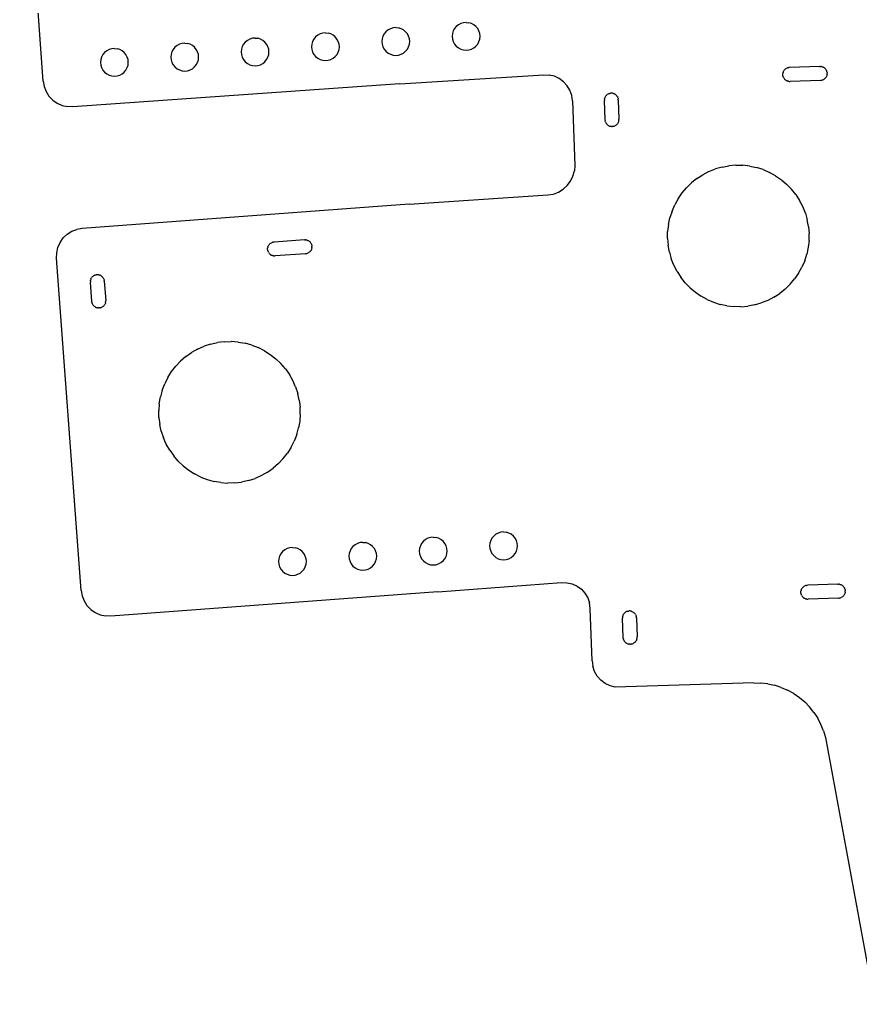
# Model space of a CAD drawing. Extents: x -45 to 62, y -37 to 20.
# Drawn here: x -44.55 to -14.31, y -36.22 to -0.34 of the extents above; entities that cross this region are included whole.
import ezdxf

# ---------------------------------------------------------------- set-up
doc = ezdxf.new("R2010")
doc.units = 0

msp = doc.modelspace()

# ---------------------------------------------------------------- linework, layer by layer
for p, q in [((-43.718, -2.54, 0), (-44.555, 9.431, 0)), ((-31.3, -0.701, 0), (-31.376, -0.764, 0)), ((-31.214, -0.655, 0), (-31.3, -0.701, 0)), ((-31.12, -0.627, 0), (-31.214, -0.655, 0)), ((-31.022, -0.617, 0), (-31.12, -0.627, 0)), ((-31.022, -0.617, 0), (-30.925, -0.627, 0)), ((-30.831, -0.655, 0), (-30.925, -0.627, 0)), ((-30.744, -0.701, 0), (-30.831, -0.655, 0)), ((-30.669, -0.764, 0), (-30.744, -0.701, 0)), ((-28.905, -0.652, 0), (-28.951, -0.738, 0)), ((-28.843, -0.576, 0), (-28.905, -0.652, 0)), ((-28.767, -0.514, 0), (-28.843, -0.576, 0)), ((-28.68, -0.468, 0), (-28.767, -0.514, 0)), ((-28.587, -0.439, 0), (-28.68, -0.468, 0)), ((-28.489, -0.43, 0), (-28.587, -0.439, 0)), ((-28.489, -0.43, 0), (-28.392, -0.439, 0)), ((-28.298, -0.468, 0), (-28.392, -0.439, 0)), ((-28.211, -0.514, 0), (-28.298, -0.468, 0)), ((-28.136, -0.576, 0), (-28.211, -0.514, 0)), ((-28.073, -0.652, 0), (-28.136, -0.576, 0)), ((-28.027, -0.738, 0), (-28.073, -0.652, 0)), ((-36.28, -1.031, 0), (-36.366, -1.077, 0)), ((-36.186, -1.002, 0), (-36.28, -1.031, 0)), ((-36.088, -0.992, 0), (-36.186, -1.002, 0)), ((-36.088, -0.992, 0), (-35.991, -1.002, 0)), ((-35.897, -1.031, 0), (-35.991, -1.002, 0)), ((-35.811, -1.077, 0), (-35.897, -1.031, 0)), ((-33.971, -1.027, 0), (-34.017, -1.113, 0)), ((-33.909, -0.951, 0), (-33.971, -1.027, 0)), ((-33.833, -0.889, 0), (-33.909, -0.951, 0)), ((-33.747, -0.843, 0), (-33.833, -0.889, 0)), ((-33.653, -0.814, 0), (-33.747, -0.843, 0)), ((-33.555, -0.805, 0), (-33.653, -0.814, 0)), ((-33.555, -0.805, 0), (-33.458, -0.814, 0)), ((-33.364, -0.843, 0), (-33.458, -0.814, 0)), ((-33.277, -0.889, 0), (-33.364, -0.843, 0)), ((-33.202, -0.951, 0), (-33.277, -0.889, 0)), ((-33.14, -1.027, 0), (-33.202, -0.951, 0)), ((-33.093, -1.113, 0), (-33.14, -1.027, 0)), ((-31.513, -1.02, 0), (-31.522, -1.117, 0)), ((-31.484, -0.926, 0), (-31.513, -1.02, 0)), ((-31.438, -0.839, 0), (-31.484, -0.926, 0)), ((-31.376, -0.764, 0), (-31.438, -0.839, 0)), ((-30.606, -0.839, 0), (-30.669, -0.764, 0)), ((-30.56, -0.926, 0), (-30.606, -0.839, 0)), ((-30.532, -1.02, 0), (-30.56, -0.926, 0)), ((-30.522, -1.117, 0), (-30.532, -1.02, 0)), ((-28.98, -0.832, 0), (-28.989, -0.93, 0)), ((-28.989, -0.93, 0), (-28.98, -1.027, 0)), ((-28.951, -0.738, 0), (-28.98, -0.832, 0)), ((-28.98, -1.027, 0), (-28.951, -1.121, 0)), ((-27.999, -0.832, 0), (-28.027, -0.738, 0)), ((-28.027, -1.121, 0), (-27.999, -1.027, 0)), ((-27.989, -0.929, 0), (-27.999, -0.832, 0)), ((-27.999, -1.027, 0), (-27.989, -0.929, 0)), ((-41.346, -1.406, 0), (-41.432, -1.452, 0)), ((-41.252, -1.377, 0), (-41.346, -1.406, 0)), ((-41.154, -1.368, 0), (-41.252, -1.377, 0)), ((-41.154, -1.368, 0), (-41.057, -1.377, 0)), ((-40.963, -1.406, 0), (-41.057, -1.377, 0)), ((-40.877, -1.452, 0), (-40.963, -1.406, 0)), ((-39.037, -1.402, 0), (-39.083, -1.489, 0)), ((-38.975, -1.327, 0), (-39.037, -1.402, 0)), ((-38.899, -1.264, 0), (-38.975, -1.327, 0)), ((-38.813, -1.218, 0), (-38.899, -1.264, 0)), ((-38.719, -1.19, 0), (-38.813, -1.218, 0)), ((-38.621, -1.18, 0), (-38.719, -1.19, 0)), ((-38.621, -1.18, 0), (-38.524, -1.19, 0)), ((-38.43, -1.218, 0), (-38.524, -1.19, 0)), ((-38.344, -1.264, 0), (-38.43, -1.218, 0)), ((-38.268, -1.327, 0), (-38.344, -1.264, 0)), ((-38.206, -1.402, 0), (-38.268, -1.327, 0)), ((-38.159, -1.489, 0), (-38.206, -1.402, 0)), ((-36.579, -1.395, 0), (-36.588, -1.492, 0)), ((-36.55, -1.301, 0), (-36.579, -1.395, 0)), ((-36.504, -1.215, 0), (-36.55, -1.301, 0)), ((-36.442, -1.139, 0), (-36.504, -1.215, 0)), ((-36.366, -1.077, 0), (-36.442, -1.139, 0)), ((-35.735, -1.139, 0), (-35.811, -1.077, 0)), ((-35.673, -1.215, 0), (-35.735, -1.139, 0)), ((-35.626, -1.301, 0), (-35.673, -1.215, 0)), ((-35.598, -1.395, 0), (-35.626, -1.301, 0)), ((-35.588, -1.492, 0), (-35.598, -1.395, 0)), ((-34.046, -1.207, 0), (-34.055, -1.305, 0)), ((-34.055, -1.305, 0), (-34.046, -1.402, 0)), ((-34.017, -1.113, 0), (-34.046, -1.207, 0)), ((-34.046, -1.402, 0), (-34.017, -1.496, 0)), ((-33.065, -1.207, 0), (-33.093, -1.113, 0)), ((-33.093, -1.496, 0), (-33.065, -1.402, 0)), ((-33.055, -1.305, 0), (-33.065, -1.207, 0)), ((-33.065, -1.402, 0), (-33.055, -1.305, 0)), ((-31.522, -1.117, 0), (-31.513, -1.215, 0)), ((-31.513, -1.215, 0), (-31.484, -1.309, 0)), ((-31.484, -1.309, 0), (-31.438, -1.395, 0)), ((-31.438, -1.395, 0), (-31.376, -1.471, 0)), ((-30.669, -1.471, 0), (-30.606, -1.395, 0)), ((-30.606, -1.395, 0), (-30.56, -1.308, 0)), ((-30.56, -1.308, 0), (-30.532, -1.215, 0)), ((-30.532, -1.215, 0), (-30.522, -1.117, 0)), ((-28.951, -1.121, 0), (-28.905, -1.207, 0)), ((-28.905, -1.207, 0), (-28.843, -1.283, 0)), ((-28.843, -1.283, 0), (-28.767, -1.345, 0)), ((-28.767, -1.345, 0), (-28.68, -1.391, 0)), ((-28.68, -1.391, 0), (-28.587, -1.42, 0)), ((-28.587, -1.42, 0), (-28.489, -1.43, 0)), ((-28.489, -1.43, 0), (-28.392, -1.42, 0)), ((-28.392, -1.42, 0), (-28.298, -1.391, 0)), ((-28.298, -1.391, 0), (-28.211, -1.345, 0)), ((-28.211, -1.345, 0), (-28.136, -1.283, 0)), ((-28.136, -1.283, 0), (-28.073, -1.207, 0)), ((-28.073, -1.207, 0), (-28.027, -1.121, 0)), ((-41.645, -1.77, 0), (-41.654, -1.868, 0)), ((-41.616, -1.676, 0), (-41.645, -1.77, 0)), ((-41.57, -1.59, 0), (-41.616, -1.676, 0)), ((-41.508, -1.514, 0), (-41.57, -1.59, 0)), ((-41.432, -1.452, 0), (-41.508, -1.514, 0)), ((-40.801, -1.514, 0), (-40.877, -1.452, 0)), ((-40.739, -1.59, 0), (-40.801, -1.514, 0)), ((-40.692, -1.676, 0), (-40.739, -1.59, 0)), ((-40.664, -1.77, 0), (-40.692, -1.676, 0)), ((-40.654, -1.868, 0), (-40.664, -1.77, 0)), ((-39.112, -1.583, 0), (-39.121, -1.68, 0)), ((-39.121, -1.68, 0), (-39.112, -1.778, 0)), ((-39.083, -1.489, 0), (-39.112, -1.583, 0)), ((-39.112, -1.778, 0), (-39.083, -1.871, 0)), ((-38.131, -1.583, 0), (-38.159, -1.489, 0)), ((-38.159, -1.871, 0), (-38.131, -1.778, 0)), ((-38.121, -1.68, 0), (-38.131, -1.583, 0)), ((-38.131, -1.778, 0), (-38.121, -1.68, 0)), ((-36.588, -1.492, 0), (-36.579, -1.59, 0)), ((-36.579, -1.59, 0), (-36.55, -1.684, 0)), ((-36.55, -1.684, 0), (-36.504, -1.77, 0)), ((-36.504, -1.77, 0), (-36.442, -1.846, 0)), ((-35.735, -1.846, 0), (-35.673, -1.77, 0)), ((-35.673, -1.77, 0), (-35.626, -1.684, 0)), ((-35.626, -1.684, 0), (-35.598, -1.59, 0)), ((-35.598, -1.59, 0), (-35.588, -1.492, 0)), ((-34.017, -1.496, 0), (-33.971, -1.583, 0)), ((-33.971, -1.583, 0), (-33.909, -1.658, 0)), ((-33.909, -1.658, 0), (-33.833, -1.721, 0)), ((-33.833, -1.721, 0), (-33.747, -1.767, 0)), ((-33.747, -1.767, 0), (-33.653, -1.795, 0)), ((-33.458, -1.795, 0), (-33.364, -1.767, 0)), ((-33.364, -1.767, 0), (-33.277, -1.721, 0)), ((-33.277, -1.721, 0), (-33.202, -1.658, 0)), ((-33.202, -1.658, 0), (-33.139, -1.583, 0)), ((-33.139, -1.583, 0), (-33.093, -1.496, 0)), ((-31.376, -1.471, 0), (-31.3, -1.533, 0)), ((-31.3, -1.533, 0), (-31.214, -1.579, 0)), ((-31.214, -1.579, 0), (-31.12, -1.608, 0)), ((-31.12, -1.608, 0), (-31.022, -1.617, 0)), ((-31.022, -1.617, 0), (-30.925, -1.608, 0)), ((-30.925, -1.608, 0), (-30.831, -1.579, 0)), ((-30.831, -1.579, 0), (-30.744, -1.533, 0)), ((-30.744, -1.533, 0), (-30.669, -1.471, 0)), ((-41.654, -1.868, 0), (-41.645, -1.965, 0)), ((-41.645, -1.965, 0), (-41.616, -2.059, 0)), ((-41.616, -2.059, 0), (-41.57, -2.146, 0)), ((-41.57, -2.146, 0), (-41.508, -2.221, 0)), ((-40.801, -2.221, 0), (-40.739, -2.146, 0)), ((-40.739, -2.146, 0), (-40.692, -2.059, 0)), ((-40.692, -2.059, 0), (-40.664, -1.965, 0)), ((-40.664, -1.965, 0), (-40.654, -1.868, 0)), ((-39.083, -1.871, 0), (-39.037, -1.958, 0)), ((-39.037, -1.958, 0), (-38.975, -2.034, 0)), ((-38.975, -2.034, 0), (-38.899, -2.096, 0)), ((-38.899, -2.096, 0), (-38.813, -2.142, 0)), ((-38.813, -2.142, 0), (-38.719, -2.171, 0)), ((-38.524, -2.171, 0), (-38.43, -2.142, 0)), ((-38.43, -2.142, 0), (-38.344, -2.096, 0)), ((-38.344, -2.096, 0), (-38.268, -2.034, 0)), ((-38.268, -2.034, 0), (-38.206, -1.958, 0)), ((-38.206, -1.958, 0), (-38.159, -1.871, 0)), ((-36.442, -1.846, 0), (-36.366, -1.908, 0)), ((-36.366, -1.908, 0), (-36.28, -1.954, 0)), ((-36.28, -1.954, 0), (-36.186, -1.983, 0)), ((-36.186, -1.983, 0), (-36.088, -1.992, 0)), ((-36.088, -1.992, 0), (-35.991, -1.983, 0)), ((-35.991, -1.983, 0), (-35.897, -1.954, 0)), ((-35.897, -1.954, 0), (-35.81, -1.908, 0)), ((-35.81, -1.908, 0), (-35.735, -1.846, 0)), ((-33.653, -1.795, 0), (-33.555, -1.805, 0)), ((-33.555, -1.805, 0), (-33.458, -1.795, 0)), ((-17.052, -2.173, 0), (-17.038, -2.153, 0)), ((-17.038, -2.153, 0), (-17.022, -2.134, 0)), ((-17.022, -2.134, 0), (-17.005, -2.117, 0)), ((-17.005, -2.117, 0), (-16.985, -2.102, 0)), ((-16.985, -2.102, 0), (-16.965, -2.088, 0)), ((-16.965, -2.088, 0), (-16.943, -2.077, 0)), ((-16.92, -2.068, 0), (-16.943, -2.077, 0)), ((-16.897, -2.061, 0), (-16.92, -2.068, 0)), ((-16.897, -2.061, 0), (-16.873, -2.057, 0)), ((-16.843, -2.054, 0), (-16.873, -2.057, 0)), ((-15.754, -2.016, 0), (-16.843, -2.054, 0)), ((-15.754, -2.016, 0), (-15.724, -2.017, 0)), ((-15.7, -2.02, 0), (-15.724, -2.017, 0)), ((-15.7, -2.02, 0), (-15.676, -2.025, 0)), ((-15.676, -2.025, 0), (-15.653, -2.032, 0)), ((-15.653, -2.032, 0), (-15.63, -2.042, 0)), ((-15.609, -2.054, 0), (-15.63, -2.042, 0)), ((-15.589, -2.068, 0), (-15.609, -2.054, 0)), ((-15.589, -2.068, 0), (-15.57, -2.083, 0)), ((-15.553, -2.101, 0), (-15.57, -2.083, 0)), ((-15.538, -2.12, 0), (-15.553, -2.101, 0)), ((-15.524, -2.141, 0), (-15.538, -2.12, 0)), ((-15.524, -2.141, 0), (-15.513, -2.162, 0)), ((-41.508, -2.221, 0), (-41.432, -2.284, 0)), ((-41.432, -2.284, 0), (-41.346, -2.33, 0)), ((-41.346, -2.33, 0), (-41.252, -2.358, 0)), ((-41.252, -2.358, 0), (-41.154, -2.368, 0)), ((-41.154, -2.368, 0), (-41.057, -2.358, 0)), ((-41.057, -2.358, 0), (-40.963, -2.33, 0)), ((-40.963, -2.33, 0), (-40.877, -2.283, 0)), ((-40.877, -2.283, 0), (-40.801, -2.221, 0)), ((-38.719, -2.171, 0), (-38.621, -2.18, 0)), ((-38.621, -2.18, 0), (-38.524, -2.171, 0)), ((-30.879, -2.644, 0), (-25.695, -2.317, 0)), ((-25.695, -2.317, 0), (-25.5, -2.324, 0)), ((-25.311, -2.369, 0), (-25.5, -2.324, 0)), ((-25.135, -2.45, 0), (-25.311, -2.369, 0)), ((-24.979, -2.565, 0), (-25.135, -2.45, 0)), ((-17.089, -2.289, 0), (-17.086, -2.264, 0)), ((-17.089, -2.313, 0), (-17.089, -2.289, 0)), ((-17.087, -2.338, 0), (-17.089, -2.313, 0)), ((-17.083, -2.362, 0), (-17.087, -2.338, 0)), ((-17.086, -2.264, 0), (-17.081, -2.24, 0)), ((-17.083, -2.362, 0), (-17.076, -2.385, 0)), ((-17.074, -2.217, 0), (-17.081, -2.24, 0)), ((-17.067, -2.408, 0), (-17.076, -2.385, 0)), ((-17.074, -2.217, 0), (-17.064, -2.194, 0)), ((-17.067, -2.408, 0), (-17.056, -2.43, 0)), ((-17.064, -2.194, 0), (-17.052, -2.173, 0)), ((-17.056, -2.43, 0), (-17.042, -2.45, 0)), ((-17.042, -2.45, 0), (-17.027, -2.47, 0)), ((-17.027, -2.47, 0), (-17.01, -2.487, 0)), ((-17.01, -2.487, 0), (-16.991, -2.503, 0)), ((-16.991, -2.503, 0), (-16.971, -2.517, 0)), ((-15.707, -2.514, 0), (-15.683, -2.509, 0)), ((-15.683, -2.509, 0), (-15.659, -2.502, 0)), ((-15.659, -2.502, 0), (-15.637, -2.493, 0)), ((-15.615, -2.482, 0), (-15.637, -2.493, 0)), ((-15.594, -2.469, 0), (-15.615, -2.482, 0)), ((-15.575, -2.453, 0), (-15.594, -2.469, 0)), ((-15.558, -2.436, 0), (-15.575, -2.453, 0)), ((-15.542, -2.418, 0), (-15.558, -2.436, 0)), ((-15.528, -2.397, 0), (-15.542, -2.418, 0)), ((-15.516, -2.376, 0), (-15.528, -2.397, 0)), ((-15.506, -2.353, 0), (-15.516, -2.376, 0)), ((-15.504, -2.185, 0), (-15.513, -2.162, 0)), ((-15.499, -2.33, 0), (-15.506, -2.353, 0)), ((-15.497, -2.209, 0), (-15.504, -2.185, 0)), ((-15.494, -2.306, 0), (-15.499, -2.33, 0)), ((-15.497, -2.209, 0), (-15.493, -2.233, 0)), ((-15.494, -2.306, 0), (-15.491, -2.282, 0)), ((-15.493, -2.233, 0), (-15.491, -2.257, 0)), ((-15.491, -2.282, 0), (-15.491, -2.257, 0)), ((-43.718, -2.54, 0), (-43.685, -2.733, 0)), ((-43.685, -2.733, 0), (-43.615, -2.916, 0)), ((-30.879, -2.644, 0), (-42.65, -3.468, 0)), ((-24.85, -2.708, 0), (-24.979, -2.565, 0)), ((-24.752, -2.875, 0), (-24.85, -2.708, 0)), ((-16.95, -2.529, 0), (-16.971, -2.517, 0)), ((-16.927, -2.538, 0), (-16.95, -2.529, 0)), ((-16.927, -2.538, 0), (-16.904, -2.546, 0)), ((-16.88, -2.551, 0), (-16.904, -2.546, 0)), ((-16.88, -2.551, 0), (-16.855, -2.554, 0)), ((-16.855, -2.554, 0), (-16.826, -2.554, 0)), ((-15.736, -2.516, 0), (-16.826, -2.554, 0)), ((-15.736, -2.516, 0), (-15.707, -2.514, 0)), ((-43.615, -2.916, 0), (-43.511, -3.082, 0)), ((-43.511, -3.082, 0), (-43.376, -3.225, 0)), ((-43.376, -3.225, 0), (-43.216, -3.338, 0)), ((-24.688, -3.059, 0), (-24.752, -2.875, 0)), ((-24.662, -3.253, 0), (-24.688, -3.059, 0)), ((-23.51, -3.213, 0), (-23.511, -3.243, 0)), ((-23.508, -3.189, 0), (-23.51, -3.213, 0)), ((-23.508, -3.189, 0), (-23.503, -3.165, 0)), ((-23.495, -3.142, 0), (-23.503, -3.165, 0)), ((-23.485, -3.119, 0), (-23.495, -3.142, 0)), ((-23.485, -3.119, 0), (-23.474, -3.098, 0)), ((-23.474, -3.098, 0), (-23.46, -3.078, 0)), ((-23.444, -3.059, 0), (-23.46, -3.078, 0)), ((-23.444, -3.059, 0), (-23.426, -3.042, 0)), ((-23.426, -3.042, 0), (-23.407, -3.027, 0)), ((-23.407, -3.027, 0), (-23.387, -3.013, 0)), ((-23.365, -3.002, 0), (-23.387, -3.013, 0)), ((-23.342, -2.993, 0), (-23.365, -3.002, 0)), ((-23.342, -2.993, 0), (-23.318, -2.986, 0)), ((-23.318, -2.986, 0), (-23.294, -2.982, 0)), ((-23.27, -2.98, 0), (-23.294, -2.982, 0)), ((-23.245, -2.98, 0), (-23.27, -2.98, 0)), ((-23.221, -2.983, 0), (-23.245, -2.98, 0)), ((-23.197, -2.988, 0), (-23.221, -2.983, 0)), ((-23.197, -2.988, 0), (-23.174, -2.995, 0)), ((-23.151, -3.005, 0), (-23.174, -2.995, 0)), ((-23.151, -3.005, 0), (-23.13, -3.017, 0)), ((-23.11, -3.031, 0), (-23.13, -3.017, 0)), ((-23.11, -3.031, 0), (-23.091, -3.047, 0)), ((-23.091, -3.047, 0), (-23.074, -3.064, 0)), ((-23.058, -3.083, 0), (-23.074, -3.064, 0)), ((-23.045, -3.104, 0), (-23.058, -3.083, 0)), ((-23.045, -3.104, 0), (-23.034, -3.126, 0)), ((-23.034, -3.126, 0), (-23.025, -3.148, 0)), ((-23.025, -3.148, 0), (-23.018, -3.172, 0)), ((-23.018, -3.172, 0), (-23.014, -3.196, 0)), ((-23.011, -3.225, 0), (-23.014, -3.196, 0)), ((-23.011, -3.225, 0), (-22.987, -3.915, 0)), ((-43.216, -3.338, 0), (-43.037, -3.418, 0)), ((-43.037, -3.418, 0), (-42.846, -3.462, 0)), ((-42.65, -3.468, 0), (-42.846, -3.462, 0)), ((-24.662, -3.253, 0), (-24.581, -5.581, 0)), ((-23.487, -3.933, 0), (-23.511, -3.243, 0)), ((-23.484, -3.962, 0), (-23.487, -3.933, 0)), ((-22.99, -3.969, 0), (-22.987, -3.945, 0)), ((-22.987, -3.945, 0), (-22.987, -3.915, 0)), ((-23.484, -3.962, 0), (-23.48, -3.986, 0)), ((-23.473, -4.01, 0), (-23.48, -3.986, 0)), ((-23.473, -4.01, 0), (-23.464, -4.032, 0)), ((-23.464, -4.032, 0), (-23.453, -4.054, 0)), ((-23.439, -4.075, 0), (-23.453, -4.054, 0)), ((-23.424, -4.094, 0), (-23.439, -4.075, 0)), ((-23.407, -4.111, 0), (-23.424, -4.094, 0)), ((-23.407, -4.111, 0), (-23.388, -4.127, 0)), ((-23.388, -4.127, 0), (-23.368, -4.141, 0)), ((-23.347, -4.153, 0), (-23.368, -4.141, 0)), ((-23.347, -4.153, 0), (-23.324, -4.163, 0)), ((-23.324, -4.163, 0), (-23.301, -4.17, 0)), ((-23.277, -4.175, 0), (-23.301, -4.17, 0)), ((-23.253, -4.178, 0), (-23.277, -4.175, 0)), ((-23.253, -4.178, 0), (-23.228, -4.178, 0)), ((-23.204, -4.176, 0), (-23.228, -4.178, 0)), ((-23.18, -4.172, 0), (-23.204, -4.176, 0)), ((-23.18, -4.172, 0), (-23.156, -4.165, 0)), ((-23.156, -4.165, 0), (-23.133, -4.156, 0)), ((-23.111, -4.145, 0), (-23.133, -4.156, 0)), ((-23.091, -4.132, 0), (-23.111, -4.145, 0)), ((-23.072, -4.116, 0), (-23.091, -4.132, 0)), ((-23.054, -4.099, 0), (-23.072, -4.116, 0)), ((-23.05, -4.095, 0), (-23.054, -4.099, 0)), ((-23.05, -4.095, 0), (-23.038, -4.08, 0)), ((-23.024, -4.06, 0), (-23.038, -4.08, 0)), ((-23.013, -4.039, 0), (-23.024, -4.06, 0)), ((-23.003, -4.016, 0), (-23.013, -4.039, 0)), ((-22.995, -3.993, 0), (-23.003, -4.016, 0)), ((-22.995, -3.993, 0), (-22.99, -3.969, 0)), ((-24.581, -5.581, 0), (-24.593, -5.777, 0)), ((-19.746, -5.801, 0), (-19.514, -5.708, 0)), ((-19.273, -5.639, 0), (-19.514, -5.708, 0)), ((-19.273, -5.639, 0), (-19.027, -5.593, 0)), ((-18.778, -5.572, 0), (-19.027, -5.593, 0)), ((-18.778, -5.572, 0), (-18.528, -5.576, 0)), ((-18.279, -5.604, 0), (-18.528, -5.576, 0)), ((-18.279, -5.604, 0), (-18.034, -5.656, 0)), ((-17.796, -5.732, 0), (-18.034, -5.656, 0)), ((-17.796, -5.732, 0), (-17.566, -5.831, 0)), ((-24.73, -6.147, 0), (-24.644, -5.968, 0)), ((-24.644, -5.968, 0), (-24.593, -5.777, 0)), ((-20.179, -6.051, 0), (-20.374, -6.207, 0)), ((-20.179, -6.051, 0), (-19.969, -5.915, 0)), ((-19.746, -5.801, 0), (-19.969, -5.915, 0)), ((-17.347, -5.952, 0), (-17.566, -5.831, 0)), ((-17.347, -5.952, 0), (-17.141, -6.094, 0)), ((-17.141, -6.094, 0), (-16.95, -6.256, 0)), ((-25.165, -6.545, 0), (-24.995, -6.441, 0)), ((-24.995, -6.441, 0), (-24.849, -6.307, 0)), ((-24.849, -6.307, 0), (-24.73, -6.147, 0)), ((-20.715, -6.573, 0), (-20.554, -6.382, 0)), ((-20.554, -6.382, 0), (-20.374, -6.207, 0)), ((-16.95, -6.256, 0), (-16.775, -6.435, 0)), ((-16.619, -6.631, 0), (-16.775, -6.435, 0)), ((-30.545, -6.978, 0), (-25.544, -6.646, 0)), ((-25.544, -6.646, 0), (-25.35, -6.614, 0)), ((-25.35, -6.614, 0), (-25.165, -6.545, 0)), ((-20.857, -6.779, 0), (-20.978, -6.998, 0)), ((-20.857, -6.779, 0), (-20.715, -6.573, 0)), ((-16.619, -6.631, 0), (-16.483, -6.841, 0)), ((-30.545, -6.978, 0), (-42.313, -7.849, 0)), ((-21.077, -7.228, 0), (-20.978, -6.998, 0)), ((-16.368, -7.063, 0), (-16.483, -6.841, 0)), ((-16.276, -7.296, 0), (-16.368, -7.063, 0)), ((-21.206, -7.711, 0), (-21.153, -7.466, 0)), ((-21.077, -7.228, 0), (-21.153, -7.466, 0)), ((-16.276, -7.296, 0), (-16.207, -7.536, 0)), ((-42.689, -7.954, 0), (-42.506, -7.883, 0)), ((-42.313, -7.849, 0), (-42.506, -7.883, 0)), ((-21.206, -7.711, 0), (-21.234, -7.96, 0)), ((-16.161, -7.782, 0), (-16.207, -7.536, 0)), ((-16.161, -7.782, 0), (-16.14, -8.032, 0)), ((-43.109, -8.354, 0), (-42.997, -8.194, 0)), ((-42.997, -8.194, 0), (-42.855, -8.059, 0)), ((-42.855, -8.059, 0), (-42.689, -7.954, 0)), ((-21.237, -8.21, 0), (-21.234, -7.96, 0)), ((-21.237, -8.21, 0), (-21.216, -8.459, 0)), ((-16.144, -8.282, 0), (-16.14, -8.032, 0)), ((-43.232, -8.725, 0), (-43.189, -8.533, 0)), ((-43.189, -8.533, 0), (-43.109, -8.354, 0)), ((-35.638, -8.585, 0), (-35.636, -8.561, 0)), ((-35.637, -8.61, 0), (-35.638, -8.585, 0)), ((-35.634, -8.634, 0), (-35.637, -8.61, 0)), ((-35.636, -8.561, 0), (-35.632, -8.537, 0)), ((-35.625, -8.513, 0), (-35.632, -8.537, 0)), ((-35.625, -8.513, 0), (-35.616, -8.49, 0)), ((-35.616, -8.49, 0), (-35.605, -8.469, 0)), ((-35.605, -8.469, 0), (-35.592, -8.448, 0)), ((-35.592, -8.448, 0), (-35.577, -8.428, 0)), ((-35.577, -8.428, 0), (-35.56, -8.411, 0)), ((-35.56, -8.411, 0), (-35.542, -8.395, 0)), ((-35.542, -8.395, 0), (-35.522, -8.381, 0)), ((-35.522, -8.381, 0), (-35.5, -8.368, 0)), ((-35.478, -8.359, 0), (-35.5, -8.368, 0)), ((-35.455, -8.351, 0), (-35.478, -8.359, 0)), ((-35.455, -8.351, 0), (-35.431, -8.345, 0)), ((-35.402, -8.342, 0), (-35.431, -8.345, 0)), ((-34.314, -8.261, 0), (-35.402, -8.342, 0)), ((-34.314, -8.261, 0), (-34.285, -8.261, 0)), ((-34.261, -8.262, 0), (-34.285, -8.261, 0)), ((-34.261, -8.262, 0), (-34.236, -8.267, 0)), ((-34.236, -8.267, 0), (-34.213, -8.273, 0)), ((-34.213, -8.273, 0), (-34.19, -8.282, 0)), ((-34.168, -8.293, 0), (-34.19, -8.282, 0)), ((-34.147, -8.306, 0), (-34.168, -8.293, 0)), ((-34.147, -8.306, 0), (-34.128, -8.321, 0)), ((-34.11, -8.338, 0), (-34.128, -8.321, 0)), ((-34.094, -8.357, 0), (-34.11, -8.338, 0)), ((-34.08, -8.377, 0), (-34.094, -8.357, 0)), ((-34.08, -8.377, 0), (-34.068, -8.398, 0)), ((-34.063, -8.611, 0), (-34.074, -8.633, 0)), ((-34.058, -8.42, 0), (-34.068, -8.398, 0)), ((-34.054, -8.589, 0), (-34.063, -8.611, 0)), ((-34.05, -8.444, 0), (-34.058, -8.42, 0)), ((-34.047, -8.565, 0), (-34.054, -8.589, 0)), ((-34.05, -8.444, 0), (-34.045, -8.467, 0)), ((-34.043, -8.541, 0), (-34.047, -8.565, 0)), ((-34.045, -8.467, 0), (-34.042, -8.492, 0)), ((-34.043, -8.541, 0), (-34.041, -8.516, 0)), ((-34.041, -8.516, 0), (-34.042, -8.492, 0)), ((-21.171, -8.705, 0), (-21.216, -8.459, 0)), ((-16.172, -8.531, 0), (-16.224, -8.775, 0)), ((-16.144, -8.282, 0), (-16.172, -8.531, 0)), ((-43.236, -8.921, 0), (-43.232, -8.725, 0)), ((-42.35, -20.888, 0), (-43.236, -8.921, 0)), ((-35.629, -8.658, 0), (-35.634, -8.634, 0)), ((-35.629, -8.658, 0), (-35.621, -8.682, 0)), ((-35.611, -8.704, 0), (-35.621, -8.682, 0)), ((-35.611, -8.704, 0), (-35.599, -8.725, 0)), ((-35.599, -8.725, 0), (-35.585, -8.745, 0)), ((-35.585, -8.745, 0), (-35.569, -8.764, 0)), ((-35.569, -8.764, 0), (-35.551, -8.781, 0)), ((-35.551, -8.781, 0), (-35.532, -8.796, 0)), ((-35.532, -8.796, 0), (-35.511, -8.809, 0)), ((-35.489, -8.82, 0), (-35.511, -8.809, 0)), ((-35.466, -8.829, 0), (-35.489, -8.82, 0)), ((-35.466, -8.829, 0), (-35.443, -8.835, 0)), ((-35.419, -8.839, 0), (-35.443, -8.835, 0)), ((-35.419, -8.839, 0), (-35.394, -8.841, 0)), ((-35.394, -8.841, 0), (-35.365, -8.84, 0)), ((-34.278, -8.76, 0), (-35.365, -8.84, 0)), ((-34.278, -8.76, 0), (-34.248, -8.756, 0)), ((-34.248, -8.756, 0), (-34.224, -8.751, 0)), ((-34.224, -8.751, 0), (-34.201, -8.743, 0)), ((-34.201, -8.743, 0), (-34.179, -8.733, 0)), ((-34.157, -8.721, 0), (-34.179, -8.733, 0)), ((-34.137, -8.707, 0), (-34.157, -8.721, 0)), ((-34.119, -8.691, 0), (-34.137, -8.707, 0)), ((-34.102, -8.673, 0), (-34.119, -8.691, 0)), ((-34.087, -8.654, 0), (-34.102, -8.673, 0)), ((-34.074, -8.633, 0), (-34.087, -8.654, 0)), ((-21.171, -8.705, 0), (-21.102, -8.946, 0)), ((-21.009, -9.178, 0), (-21.102, -8.946, 0)), ((-16.3, -9.014, 0), (-16.224, -8.775, 0)), ((-20.894, -9.401, 0), (-21.009, -9.178, 0)), ((-16.52, -9.463, 0), (-16.399, -9.244, 0)), ((-16.3, -9.014, 0), (-16.399, -9.244, 0)), ((-42.006, -9.688, 0), (-42.012, -9.711, 0)), ((-41.997, -9.665, 0), (-42.006, -9.688, 0)), ((-41.997, -9.665, 0), (-41.986, -9.643, 0)), ((-41.986, -9.643, 0), (-41.973, -9.622, 0)), ((-41.958, -9.603, 0), (-41.973, -9.622, 0)), ((-41.958, -9.603, 0), (-41.941, -9.585, 0)), ((-41.941, -9.585, 0), (-41.922, -9.569, 0)), ((-41.922, -9.569, 0), (-41.902, -9.555, 0)), ((-41.881, -9.543, 0), (-41.902, -9.555, 0)), ((-41.859, -9.533, 0), (-41.881, -9.543, 0)), ((-41.859, -9.533, 0), (-41.835, -9.525, 0)), ((-41.835, -9.525, 0), (-41.812, -9.52, 0)), ((-41.787, -9.517, 0), (-41.812, -9.52, 0)), ((-41.763, -9.516, 0), (-41.787, -9.517, 0)), ((-41.738, -9.518, 0), (-41.763, -9.516, 0)), ((-41.714, -9.522, 0), (-41.738, -9.518, 0)), ((-41.714, -9.522, 0), (-41.69, -9.529, 0)), ((-41.668, -9.538, 0), (-41.69, -9.529, 0)), ((-41.668, -9.538, 0), (-41.646, -9.549, 0)), ((-41.625, -9.562, 0), (-41.646, -9.549, 0)), ((-41.625, -9.562, 0), (-41.606, -9.577, 0)), ((-41.606, -9.577, 0), (-41.588, -9.594, 0)), ((-41.572, -9.612, 0), (-41.588, -9.594, 0)), ((-41.558, -9.632, 0), (-41.572, -9.612, 0)), ((-41.558, -9.632, 0), (-41.546, -9.654, 0)), ((-41.546, -9.654, 0), (-41.536, -9.676, 0)), ((-41.536, -9.676, 0), (-41.528, -9.699, 0)), ((-20.894, -9.401, 0), (-20.758, -9.611, 0)), ((-20.602, -9.806, 0), (-20.758, -9.611, 0)), ((-16.824, -9.86, 0), (-16.662, -9.669, 0)), ((-16.52, -9.463, 0), (-16.662, -9.669, 0)), ((-42.017, -9.736, 0), (-42.018, -9.76, 0)), ((-42.018, -9.76, 0), (-42.018, -9.789, 0)), ((-41.967, -10.478, 0), (-42.018, -9.789, 0)), ((-42.017, -9.736, 0), (-42.012, -9.711, 0)), ((-41.528, -9.699, 0), (-41.523, -9.723, 0)), ((-41.519, -9.753, 0), (-41.523, -9.723, 0)), ((-41.519, -9.753, 0), (-41.468, -10.441, 0)), ((-20.602, -9.806, 0), (-20.428, -9.986, 0)), ((-20.428, -9.986, 0), (-20.237, -10.147, 0)), ((-17.003, -10.034, 0), (-17.199, -10.19, 0)), ((-16.824, -9.86, 0), (-17.003, -10.034, 0)), ((-20.237, -10.147, 0), (-20.031, -10.289, 0)), ((-19.812, -10.41, 0), (-20.031, -10.289, 0)), ((-17.409, -10.326, 0), (-17.631, -10.441, 0)), ((-17.409, -10.326, 0), (-17.199, -10.19, 0)), ((-41.963, -10.507, 0), (-41.967, -10.478, 0)), ((-41.963, -10.507, 0), (-41.958, -10.531, 0)), ((-41.95, -10.554, 0), (-41.958, -10.531, 0)), ((-41.95, -10.554, 0), (-41.94, -10.577, 0)), ((-41.94, -10.577, 0), (-41.928, -10.598, 0)), ((-41.914, -10.618, 0), (-41.928, -10.598, 0)), ((-41.898, -10.636, 0), (-41.914, -10.618, 0)), ((-41.88, -10.653, 0), (-41.898, -10.636, 0)), ((-41.88, -10.653, 0), (-41.861, -10.668, 0)), ((-41.861, -10.668, 0), (-41.84, -10.682, 0)), ((-41.818, -10.693, 0), (-41.84, -10.682, 0)), ((-41.818, -10.693, 0), (-41.795, -10.701, 0)), ((-41.795, -10.701, 0), (-41.772, -10.708, 0)), ((-41.748, -10.712, 0), (-41.772, -10.708, 0)), ((-41.723, -10.714, 0), (-41.748, -10.712, 0)), ((-41.723, -10.714, 0), (-41.699, -10.713, 0)), ((-41.674, -10.71, 0), (-41.699, -10.713, 0)), ((-41.65, -10.705, 0), (-41.674, -10.71, 0)), ((-41.65, -10.705, 0), (-41.627, -10.697, 0)), ((-41.627, -10.697, 0), (-41.605, -10.687, 0)), ((-41.583, -10.675, 0), (-41.605, -10.687, 0)), ((-41.563, -10.661, 0), (-41.583, -10.675, 0)), ((-41.545, -10.645, 0), (-41.563, -10.661, 0)), ((-41.528, -10.627, 0), (-41.545, -10.645, 0)), ((-41.524, -10.623, 0), (-41.528, -10.627, 0)), ((-41.524, -10.623, 0), (-41.513, -10.608, 0)), ((-41.5, -10.587, 0), (-41.513, -10.608, 0)), ((-41.489, -10.565, 0), (-41.5, -10.587, 0)), ((-41.48, -10.542, 0), (-41.489, -10.565, 0)), ((-41.473, -10.519, 0), (-41.48, -10.542, 0)), ((-41.473, -10.519, 0), (-41.469, -10.495, 0)), ((-41.469, -10.495, 0), (-41.467, -10.47, 0)), ((-41.467, -10.47, 0), (-41.468, -10.441, 0)), ((-19.812, -10.41, 0), (-19.582, -10.509, 0)), ((-19.582, -10.509, 0), (-19.343, -10.585, 0)), ((-19.099, -10.638, 0), (-19.343, -10.585, 0)), ((-19.099, -10.638, 0), (-18.85, -10.666, 0)), ((-18.6, -10.669, 0), (-18.85, -10.666, 0)), ((-18.6, -10.669, 0), (-18.35, -10.648, 0)), ((-18.104, -10.603, 0), (-18.35, -10.648, 0)), ((-18.104, -10.603, 0), (-17.864, -10.534, 0)), ((-17.631, -10.441, 0), (-17.864, -10.534, 0)), ((-38.156, -12.198, 0), (-38.374, -12.322, 0)), ((-38.156, -12.198, 0), (-37.927, -12.097, 0)), ((-37.69, -12.018, 0), (-37.927, -12.097, 0)), ((-37.69, -12.018, 0), (-37.446, -11.963, 0)), ((-37.197, -11.933, 0), (-37.446, -11.963, 0)), ((-37.197, -11.933, 0), (-36.947, -11.926, 0)), ((-36.698, -11.945, 0), (-36.947, -11.926, 0)), ((-36.698, -11.945, 0), (-36.451, -11.987, 0)), ((-36.21, -12.054, 0), (-36.451, -11.987, 0)), ((-36.21, -12.054, 0), (-35.976, -12.144, 0)), ((-35.753, -12.257, 0), (-35.976, -12.144, 0)), ((-38.578, -12.466, 0), (-38.768, -12.629, 0)), ((-38.578, -12.466, 0), (-38.374, -12.322, 0)), ((-35.753, -12.257, 0), (-35.541, -12.39, 0)), ((-35.541, -12.39, 0), (-35.344, -12.544, 0)), ((-35.344, -12.544, 0), (-35.163, -12.717, 0)), ((-39.094, -13.008, 0), (-38.94, -12.811, 0)), ((-38.94, -12.811, 0), (-38.768, -12.629, 0)), ((-34.999, -12.906, 0), (-35.163, -12.717, 0)), ((-34.999, -12.906, 0), (-34.855, -13.111, 0)), ((-39.228, -13.219, 0), (-39.341, -13.443, 0)), ((-39.228, -13.219, 0), (-39.094, -13.008, 0)), ((-34.732, -13.328, 0), (-34.855, -13.111, 0)), ((-39.431, -13.677, 0), (-39.341, -13.443, 0)), ((-34.63, -13.557, 0), (-34.732, -13.328, 0)), ((-34.63, -13.557, 0), (-34.552, -13.795, 0)), ((-39.54, -14.164, 0), (-39.497, -13.918, 0)), ((-39.431, -13.677, 0), (-39.497, -13.918, 0)), ((-34.497, -14.039, 0), (-34.552, -13.795, 0)), ((-39.54, -14.164, 0), (-39.558, -14.414, 0)), ((-34.497, -14.039, 0), (-34.466, -14.287, 0)), ((-34.46, -14.537, 0), (-34.466, -14.287, 0)), ((-39.552, -14.664, 0), (-39.558, -14.414, 0)), ((-39.552, -14.664, 0), (-39.521, -14.912, 0)), ((-34.46, -14.537, 0), (-34.478, -14.787, 0)), ((-39.466, -15.157, 0), (-39.521, -14.912, 0)), ((-34.587, -15.275, 0), (-34.521, -15.034, 0)), ((-34.478, -14.787, 0), (-34.521, -15.034, 0)), ((-39.466, -15.157, 0), (-39.388, -15.394, 0)), ((-39.286, -15.623, 0), (-39.388, -15.394, 0)), ((-34.587, -15.275, 0), (-34.677, -15.508, 0)), ((-39.163, -15.841, 0), (-39.286, -15.623, 0)), ((-34.79, -15.732, 0), (-34.924, -15.943, 0)), ((-34.79, -15.732, 0), (-34.677, -15.508, 0)), ((-39.163, -15.841, 0), (-39.019, -16.045, 0)), ((-38.855, -16.235, 0), (-39.019, -16.045, 0)), ((-35.078, -16.141, 0), (-35.25, -16.322, 0)), ((-35.078, -16.141, 0), (-34.924, -15.943, 0)), ((-38.855, -16.235, 0), (-38.674, -16.407, 0)), ((-38.674, -16.407, 0), (-38.477, -16.561, 0)), ((-35.644, -16.63, 0), (-35.44, -16.485, 0)), ((-35.25, -16.322, 0), (-35.44, -16.485, 0)), ((-38.477, -16.561, 0), (-38.265, -16.695, 0)), ((-38.042, -16.807, 0), (-38.265, -16.695, 0)), ((-38.042, -16.807, 0), (-37.808, -16.897, 0)), ((-36.328, -16.933, 0), (-36.091, -16.855, 0)), ((-35.862, -16.753, 0), (-36.091, -16.855, 0)), ((-35.644, -16.63, 0), (-35.862, -16.753, 0)), ((-37.808, -16.897, 0), (-37.567, -16.964, 0)), ((-37.32, -17.007, 0), (-37.567, -16.964, 0)), ((-37.32, -17.007, 0), (-37.071, -17.025, 0)), ((-36.821, -17.019, 0), (-37.071, -17.025, 0)), ((-36.821, -17.019, 0), (-36.572, -16.988, 0)), ((-36.328, -16.933, 0), (-36.572, -16.988, 0)), ((-29.867, -19.009, 0), (-29.954, -19.056, 0)), ((-29.774, -18.981, 0), (-29.867, -19.009, 0)), ((-29.676, -18.971, 0), (-29.774, -18.981, 0)), ((-29.676, -18.971, 0), (-29.578, -18.981, 0)), ((-29.485, -19.009, 0), (-29.578, -18.981, 0)), ((-29.398, -19.056, 0), (-29.485, -19.009, 0)), ((-27.559, -19.006, 0), (-27.605, -19.092, 0)), ((-27.496, -18.93, 0), (-27.559, -19.006, 0)), ((-27.421, -18.868, 0), (-27.496, -18.93, 0)), ((-27.334, -18.822, 0), (-27.421, -18.868, 0)), ((-27.24, -18.793, 0), (-27.334, -18.822, 0)), ((-27.143, -18.784, 0), (-27.24, -18.793, 0)), ((-27.143, -18.784, 0), (-27.045, -18.793, 0)), ((-26.952, -18.822, 0), (-27.045, -18.793, 0)), ((-26.865, -18.868, 0), (-26.952, -18.822, 0)), ((-26.789, -18.93, 0), (-26.865, -18.868, 0)), ((-26.727, -19.006, 0), (-26.789, -18.93, 0)), ((-26.681, -19.092, 0), (-26.727, -19.006, 0)), ((-34.84, -19.356, 0), (-34.933, -19.385, 0)), ((-34.742, -19.347, 0), (-34.84, -19.356, 0)), ((-34.742, -19.347, 0), (-34.645, -19.356, 0)), ((-34.551, -19.385, 0), (-34.645, -19.356, 0)), ((-32.563, -19.306, 0), (-32.625, -19.381, 0)), ((-32.487, -19.243, 0), (-32.563, -19.306, 0)), ((-32.4, -19.197, 0), (-32.487, -19.243, 0)), ((-32.307, -19.169, 0), (-32.4, -19.197, 0)), ((-32.209, -19.159, 0), (-32.307, -19.169, 0)), ((-32.209, -19.159, 0), (-32.111, -19.169, 0)), ((-32.018, -19.197, 0), (-32.111, -19.169, 0)), ((-31.931, -19.243, 0), (-32.018, -19.197, 0)), ((-31.855, -19.305, 0), (-31.931, -19.243, 0)), ((-31.793, -19.381, 0), (-31.855, -19.305, 0)), ((-30.166, -19.374, 0), (-30.176, -19.471, 0)), ((-30.138, -19.28, 0), (-30.166, -19.374, 0)), ((-30.092, -19.194, 0), (-30.138, -19.28, 0)), ((-30.03, -19.118, 0), (-30.092, -19.194, 0)), ((-29.954, -19.056, 0), (-30.03, -19.118, 0)), ((-29.322, -19.118, 0), (-29.398, -19.056, 0)), ((-29.26, -19.194, 0), (-29.322, -19.118, 0)), ((-29.214, -19.28, 0), (-29.26, -19.194, 0)), ((-29.186, -19.374, 0), (-29.214, -19.28, 0)), ((-29.176, -19.471, 0), (-29.186, -19.374, 0)), ((-27.633, -19.186, 0), (-27.643, -19.284, 0)), ((-27.643, -19.284, 0), (-27.633, -19.381, 0)), ((-27.605, -19.092, 0), (-27.633, -19.186, 0)), ((-26.652, -19.186, 0), (-26.681, -19.092, 0)), ((-26.643, -19.284, 0), (-26.652, -19.186, 0)), ((-26.652, -19.381, 0), (-26.643, -19.284, 0)), ((-35.204, -19.655, 0), (-35.232, -19.749, 0)), ((-35.158, -19.569, 0), (-35.204, -19.655, 0)), ((-35.096, -19.493, 0), (-35.158, -19.569, 0)), ((-35.02, -19.431, 0), (-35.096, -19.493, 0)), ((-34.933, -19.385, 0), (-35.02, -19.431, 0)), ((-34.464, -19.431, 0), (-34.551, -19.385, 0)), ((-34.389, -19.493, 0), (-34.464, -19.431, 0)), ((-34.326, -19.569, 0), (-34.389, -19.493, 0)), ((-34.28, -19.655, 0), (-34.326, -19.569, 0)), ((-34.252, -19.749, 0), (-34.28, -19.655, 0)), ((-32.699, -19.562, 0), (-32.709, -19.659, 0)), ((-32.709, -19.659, 0), (-32.699, -19.757, 0)), ((-32.671, -19.468, 0), (-32.699, -19.562, 0)), ((-32.625, -19.381, 0), (-32.671, -19.468, 0)), ((-31.747, -19.468, 0), (-31.793, -19.381, 0)), ((-31.719, -19.561, 0), (-31.747, -19.468, 0)), ((-31.709, -19.659, 0), (-31.719, -19.561, 0)), ((-31.719, -19.757, 0), (-31.709, -19.659, 0)), ((-30.176, -19.471, 0), (-30.166, -19.569, 0)), ((-30.166, -19.569, 0), (-30.138, -19.663, 0)), ((-30.138, -19.663, 0), (-30.092, -19.749, 0)), ((-29.26, -19.749, 0), (-29.214, -19.663, 0)), ((-29.214, -19.663, 0), (-29.186, -19.569, 0)), ((-29.186, -19.569, 0), (-29.176, -19.471, 0)), ((-27.633, -19.381, 0), (-27.605, -19.475, 0)), ((-27.605, -19.475, 0), (-27.559, -19.562, 0)), ((-27.559, -19.562, 0), (-27.496, -19.637, 0)), ((-27.496, -19.637, 0), (-27.421, -19.7, 0)), ((-27.421, -19.7, 0), (-27.334, -19.746, 0)), ((-26.952, -19.746, 0), (-26.865, -19.699, 0)), ((-26.865, -19.699, 0), (-26.789, -19.637, 0)), ((-26.789, -19.637, 0), (-26.727, -19.562, 0)), ((-26.727, -19.562, 0), (-26.681, -19.475, 0)), ((-26.681, -19.475, 0), (-26.652, -19.381, 0)), ((-35.232, -19.749, 0), (-35.242, -19.847, 0)), ((-35.242, -19.847, 0), (-35.232, -19.944, 0)), ((-35.232, -19.944, 0), (-35.204, -20.038, 0)), ((-35.204, -20.038, 0), (-35.158, -20.125, 0)), ((-34.326, -20.124, 0), (-34.28, -20.038, 0)), ((-34.28, -20.038, 0), (-34.252, -19.944, 0)), ((-34.242, -19.847, 0), (-34.252, -19.749, 0)), ((-34.252, -19.944, 0), (-34.242, -19.847, 0)), ((-32.699, -19.757, 0), (-32.671, -19.85, 0)), ((-32.671, -19.85, 0), (-32.625, -19.937, 0)), ((-32.625, -19.937, 0), (-32.563, -20.013, 0)), ((-32.563, -20.013, 0), (-32.487, -20.075, 0)), ((-32.487, -20.075, 0), (-32.4, -20.121, 0)), ((-32.018, -20.121, 0), (-31.931, -20.075, 0)), ((-31.931, -20.075, 0), (-31.855, -20.013, 0)), ((-31.855, -20.013, 0), (-31.793, -19.937, 0)), ((-31.793, -19.937, 0), (-31.747, -19.85, 0)), ((-31.747, -19.85, 0), (-31.719, -19.757, 0)), ((-30.092, -19.749, 0), (-30.029, -19.825, 0)), ((-30.029, -19.825, 0), (-29.954, -19.887, 0)), ((-29.954, -19.887, 0), (-29.867, -19.933, 0)), ((-29.867, -19.933, 0), (-29.773, -19.962, 0)), ((-29.773, -19.962, 0), (-29.676, -19.971, 0)), ((-29.676, -19.971, 0), (-29.578, -19.962, 0)), ((-29.578, -19.962, 0), (-29.485, -19.933, 0)), ((-29.485, -19.933, 0), (-29.398, -19.887, 0)), ((-29.398, -19.887, 0), (-29.322, -19.825, 0)), ((-29.322, -19.825, 0), (-29.26, -19.749, 0)), ((-27.334, -19.746, 0), (-27.24, -19.774, 0)), ((-27.24, -19.774, 0), (-27.143, -19.784, 0)), ((-27.143, -19.784, 0), (-27.045, -19.774, 0)), ((-27.045, -19.774, 0), (-26.952, -19.746, 0)), ((-35.158, -20.125, 0), (-35.096, -20.2, 0)), ((-35.096, -20.2, 0), (-35.02, -20.262, 0)), ((-35.02, -20.262, 0), (-34.933, -20.309, 0)), ((-34.933, -20.309, 0), (-34.84, -20.337, 0)), ((-34.84, -20.337, 0), (-34.742, -20.347, 0)), ((-34.742, -20.347, 0), (-34.644, -20.337, 0)), ((-34.644, -20.337, 0), (-34.551, -20.309, 0)), ((-34.551, -20.309, 0), (-34.464, -20.262, 0)), ((-34.464, -20.262, 0), (-34.388, -20.2, 0)), ((-34.388, -20.2, 0), (-34.326, -20.124, 0)), ((-32.4, -20.121, 0), (-32.307, -20.149, 0)), ((-32.307, -20.149, 0), (-32.209, -20.159, 0)), ((-32.209, -20.159, 0), (-32.111, -20.149, 0)), ((-32.111, -20.149, 0), (-32.018, -20.121, 0)), ((-29.511, -20.939, 0), (-25.056, -20.609, 0)), ((-25.056, -20.609, 0), (-24.861, -20.614, 0)), ((-24.861, -20.614, 0), (-24.671, -20.657, 0)), ((-24.671, -20.657, 0), (-24.496, -20.737, 0)), ((-24.496, -20.737, 0), (-24.34, -20.85, 0)), ((-16.4, -20.823, 0), (-16.386, -20.803, 0)), ((-16.386, -20.803, 0), (-16.371, -20.784, 0)), ((-16.371, -20.784, 0), (-16.353, -20.767, 0)), ((-16.353, -20.767, 0), (-16.334, -20.752, 0)), ((-16.334, -20.752, 0), (-16.313, -20.739, 0)), ((-16.313, -20.739, 0), (-16.291, -20.727, 0)), ((-16.269, -20.718, 0), (-16.291, -20.727, 0)), ((-16.245, -20.712, 0), (-16.269, -20.718, 0)), ((-16.245, -20.712, 0), (-16.221, -20.707, 0)), ((-16.192, -20.705, 0), (-16.221, -20.707, 0)), ((-15.102, -20.667, 0), (-16.192, -20.705, 0)), ((-15.102, -20.667, 0), (-15.073, -20.667, 0)), ((-15.048, -20.67, 0), (-15.073, -20.667, 0)), ((-15.048, -20.67, 0), (-15.024, -20.675, 0)), ((-15.024, -20.675, 0), (-15.001, -20.682, 0)), ((-15.001, -20.682, 0), (-14.979, -20.692, 0)), ((-14.957, -20.704, 0), (-14.979, -20.692, 0)), ((-14.937, -20.718, 0), (-14.957, -20.704, 0)), ((-14.937, -20.718, 0), (-14.918, -20.734, 0)), ((-14.901, -20.751, 0), (-14.918, -20.734, 0)), ((-14.886, -20.77, 0), (-14.901, -20.751, 0)), ((-14.872, -20.791, 0), (-14.886, -20.77, 0)), ((-14.872, -20.791, 0), (-14.861, -20.813, 0)), ((-42.35, -20.888, 0), (-42.316, -21.081, 0)), ((-42.316, -21.081, 0), (-42.246, -21.264, 0)), ((-29.511, -20.939, 0), (-41.279, -21.811, 0)), ((-24.34, -20.85, 0), (-24.211, -20.992, 0)), ((-24.211, -20.992, 0), (-24.113, -21.158, 0)), ((-24.113, -21.158, 0), (-24.05, -21.341, 0)), ((-16.437, -20.939, 0), (-16.434, -20.915, 0)), ((-16.437, -20.963, 0), (-16.437, -20.939, 0)), ((-16.435, -20.988, 0), (-16.437, -20.963, 0)), ((-16.431, -21.012, 0), (-16.435, -20.988, 0)), ((-16.434, -20.915, 0), (-16.429, -20.891, 0)), ((-16.431, -21.012, 0), (-16.424, -21.036, 0)), ((-16.422, -20.867, 0), (-16.429, -20.891, 0)), ((-16.415, -21.058, 0), (-16.424, -21.036, 0)), ((-16.422, -20.867, 0), (-16.412, -20.845, 0)), ((-16.415, -21.058, 0), (-16.404, -21.08, 0)), ((-16.412, -20.845, 0), (-16.4, -20.823, 0)), ((-16.404, -21.08, 0), (-16.391, -21.101, 0)), ((-16.391, -21.101, 0), (-16.375, -21.12, 0)), ((-16.375, -21.12, 0), (-16.358, -21.137, 0)), ((-16.358, -21.137, 0), (-16.339, -21.153, 0)), ((-16.339, -21.153, 0), (-16.319, -21.167, 0)), ((-16.298, -21.179, 0), (-16.319, -21.167, 0)), ((-15.085, -21.166, 0), (-16.174, -21.204, 0)), ((-15.085, -21.166, 0), (-15.055, -21.164, 0)), ((-15.055, -21.164, 0), (-15.031, -21.159, 0)), ((-15.031, -21.159, 0), (-15.008, -21.153, 0)), ((-15.008, -21.153, 0), (-14.985, -21.144, 0)), ((-14.963, -21.132, 0), (-14.985, -21.144, 0)), ((-14.943, -21.119, 0), (-14.963, -21.132, 0)), ((-14.923, -21.104, 0), (-14.943, -21.119, 0)), ((-14.906, -21.087, 0), (-14.923, -21.104, 0)), ((-14.89, -21.068, 0), (-14.906, -21.087, 0)), ((-14.876, -21.048, 0), (-14.89, -21.068, 0)), ((-14.864, -21.026, 0), (-14.876, -21.048, 0)), ((-14.855, -21.004, 0), (-14.864, -21.026, 0)), ((-14.852, -20.836, 0), (-14.861, -20.813, 0)), ((-14.847, -20.98, 0), (-14.855, -21.004, 0)), ((-14.845, -20.859, 0), (-14.852, -20.836, 0)), ((-14.842, -20.956, 0), (-14.847, -20.98, 0)), ((-14.845, -20.859, 0), (-14.841, -20.883, 0)), ((-14.842, -20.956, 0), (-14.839, -20.932, 0)), ((-14.841, -20.883, 0), (-14.839, -20.908, 0)), ((-14.839, -20.932, 0), (-14.839, -20.908, 0)), ((-42.246, -21.264, 0), (-42.141, -21.429, 0)), ((-42.141, -21.429, 0), (-42.006, -21.571, 0)), ((-24.024, -21.535, 0), (-24.05, -21.341, 0)), ((-16.275, -21.189, 0), (-16.298, -21.179, 0)), ((-16.275, -21.189, 0), (-16.252, -21.196, 0)), ((-16.228, -21.201, 0), (-16.252, -21.196, 0)), ((-16.228, -21.201, 0), (-16.204, -21.204, 0)), ((-16.204, -21.204, 0), (-16.174, -21.204, 0)), ((-42.006, -21.571, 0), (-41.845, -21.684, 0)), ((-41.845, -21.684, 0), (-41.666, -21.764, 0)), ((-41.666, -21.764, 0), (-41.475, -21.806, 0)), ((-41.279, -21.811, 0), (-41.475, -21.806, 0)), ((-23.957, -23.426, 0), (-24.024, -21.535, 0)), ((-22.856, -21.839, 0), (-22.859, -21.864, 0)), ((-22.859, -21.864, 0), (-22.859, -21.893, 0)), ((-22.856, -21.839, 0), (-22.851, -21.815, 0)), ((-22.843, -21.792, 0), (-22.851, -21.815, 0)), ((-22.834, -21.77, 0), (-22.843, -21.792, 0)), ((-22.834, -21.77, 0), (-22.822, -21.748, 0)), ((-22.822, -21.748, 0), (-22.808, -21.728, 0)), ((-22.792, -21.709, 0), (-22.808, -21.728, 0)), ((-22.792, -21.709, 0), (-22.775, -21.692, 0)), ((-22.775, -21.692, 0), (-22.755, -21.677, 0)), ((-22.755, -21.677, 0), (-22.735, -21.664, 0)), ((-22.713, -21.652, 0), (-22.735, -21.664, 0)), ((-22.69, -21.643, 0), (-22.713, -21.652, 0)), ((-22.69, -21.643, 0), (-22.667, -21.636, 0)), ((-22.667, -21.636, 0), (-22.643, -21.632, 0)), ((-22.618, -21.63, 0), (-22.643, -21.632, 0)), ((-22.594, -21.63, 0), (-22.618, -21.63, 0)), ((-22.569, -21.633, 0), (-22.594, -21.63, 0)), ((-22.545, -21.638, 0), (-22.569, -21.633, 0)), ((-22.545, -21.638, 0), (-22.522, -21.646, 0)), ((-22.499, -21.655, 0), (-22.522, -21.646, 0)), ((-22.499, -21.655, 0), (-22.478, -21.667, 0)), ((-22.458, -21.681, 0), (-22.478, -21.667, 0)), ((-22.458, -21.681, 0), (-22.439, -21.697, 0)), ((-22.439, -21.697, 0), (-22.422, -21.714, 0)), ((-22.407, -21.734, 0), (-22.422, -21.714, 0)), ((-22.393, -21.754, 0), (-22.407, -21.734, 0)), ((-22.393, -21.754, 0), (-22.382, -21.776, 0)), ((-22.382, -21.776, 0), (-22.373, -21.799, 0)), ((-22.373, -21.799, 0), (-22.366, -21.822, 0)), ((-22.366, -21.822, 0), (-22.362, -21.846, 0)), ((-22.359, -21.876, 0), (-22.362, -21.846, 0)), ((-22.359, -21.876, 0), (-22.335, -22.566, 0)), ((-22.835, -22.583, 0), (-22.859, -21.893, 0)), ((-22.833, -22.612, 0), (-22.835, -22.583, 0)), ((-22.338, -22.619, 0), (-22.336, -22.595, 0)), ((-22.336, -22.595, 0), (-22.335, -22.566, 0)), ((-22.833, -22.612, 0), (-22.828, -22.636, 0)), ((-22.821, -22.66, 0), (-22.828, -22.636, 0)), ((-22.821, -22.66, 0), (-22.812, -22.683, 0)), ((-22.812, -22.683, 0), (-22.801, -22.704, 0)), ((-22.788, -22.725, 0), (-22.801, -22.704, 0)), ((-22.772, -22.744, 0), (-22.788, -22.725, 0)), ((-22.755, -22.762, 0), (-22.772, -22.744, 0)), ((-22.755, -22.762, 0), (-22.737, -22.778, 0)), ((-22.737, -22.778, 0), (-22.716, -22.792, 0)), ((-22.695, -22.803, 0), (-22.716, -22.792, 0)), ((-22.695, -22.803, 0), (-22.672, -22.813, 0)), ((-22.672, -22.813, 0), (-22.649, -22.821, 0)), ((-22.625, -22.826, 0), (-22.649, -22.821, 0)), ((-22.601, -22.828, 0), (-22.625, -22.826, 0)), ((-22.601, -22.828, 0), (-22.576, -22.829, 0)), ((-22.552, -22.827, 0), (-22.576, -22.829, 0)), ((-22.528, -22.822, 0), (-22.552, -22.827, 0)), ((-22.528, -22.822, 0), (-22.504, -22.815, 0)), ((-22.504, -22.815, 0), (-22.481, -22.806, 0)), ((-22.46, -22.795, 0), (-22.481, -22.806, 0)), ((-22.439, -22.782, 0), (-22.46, -22.795, 0)), ((-22.42, -22.767, 0), (-22.439, -22.782, 0)), ((-22.402, -22.749, 0), (-22.42, -22.767, 0)), ((-22.399, -22.745, 0), (-22.402, -22.749, 0)), ((-22.399, -22.745, 0), (-22.387, -22.731, 0)), ((-22.373, -22.711, 0), (-22.387, -22.731, 0)), ((-22.361, -22.689, 0), (-22.373, -22.711, 0)), ((-22.351, -22.667, 0), (-22.361, -22.689, 0)), ((-22.344, -22.643, 0), (-22.351, -22.667, 0)), ((-22.344, -22.643, 0), (-22.338, -22.619, 0)), ((-23.957, -23.426, 0), (-23.931, -23.62, 0)), ((-23.868, -23.806, 0), (-23.931, -23.62, 0)), ((-23.77, -23.975, 0), (-23.868, -23.806, 0)), ((-23.64, -24.122, 0), (-23.77, -23.975, 0)), ((-23.484, -24.241, 0), (-23.64, -24.122, 0)), ((-23.308, -24.328, 0), (-23.484, -24.241, 0)), ((-23.119, -24.378, 0), (-23.308, -24.328, 0)), ((-18.126, -24.223, 0), (-23.119, -24.378, 0)), ((-18.126, -24.223, 0), (-17.876, -24.226, 0)), ((-17.627, -24.254, 0), (-17.876, -24.226, 0)), ((-17.627, -24.254, 0), (-17.382, -24.307, 0)), ((-17.144, -24.383, 0), (-17.382, -24.307, 0)), ((-17.144, -24.383, 0), (-16.914, -24.482, 0)), ((-16.695, -24.603, 0), (-16.914, -24.482, 0)), ((-16.695, -24.603, 0), (-16.489, -24.745, 0)), ((-16.489, -24.745, 0), (-16.298, -24.906, 0)), ((-16.298, -24.906, 0), (-16.124, -25.086, 0)), ((-15.968, -25.281, 0), (-16.124, -25.086, 0)), ((-15.968, -25.281, 0), (-15.831, -25.491, 0)), ((-15.717, -25.714, 0), (-15.831, -25.491, 0)), ((-15.624, -25.946, 0), (-15.717, -25.714, 0)), ((-15.624, -25.946, 0), (-15.555, -26.187, 0)), ((-15.555, -26.187, 0), (-13.706, -36.222, 0))]:
    msp.add_line(p, q)

doc.saveas('drawing.dxf')
